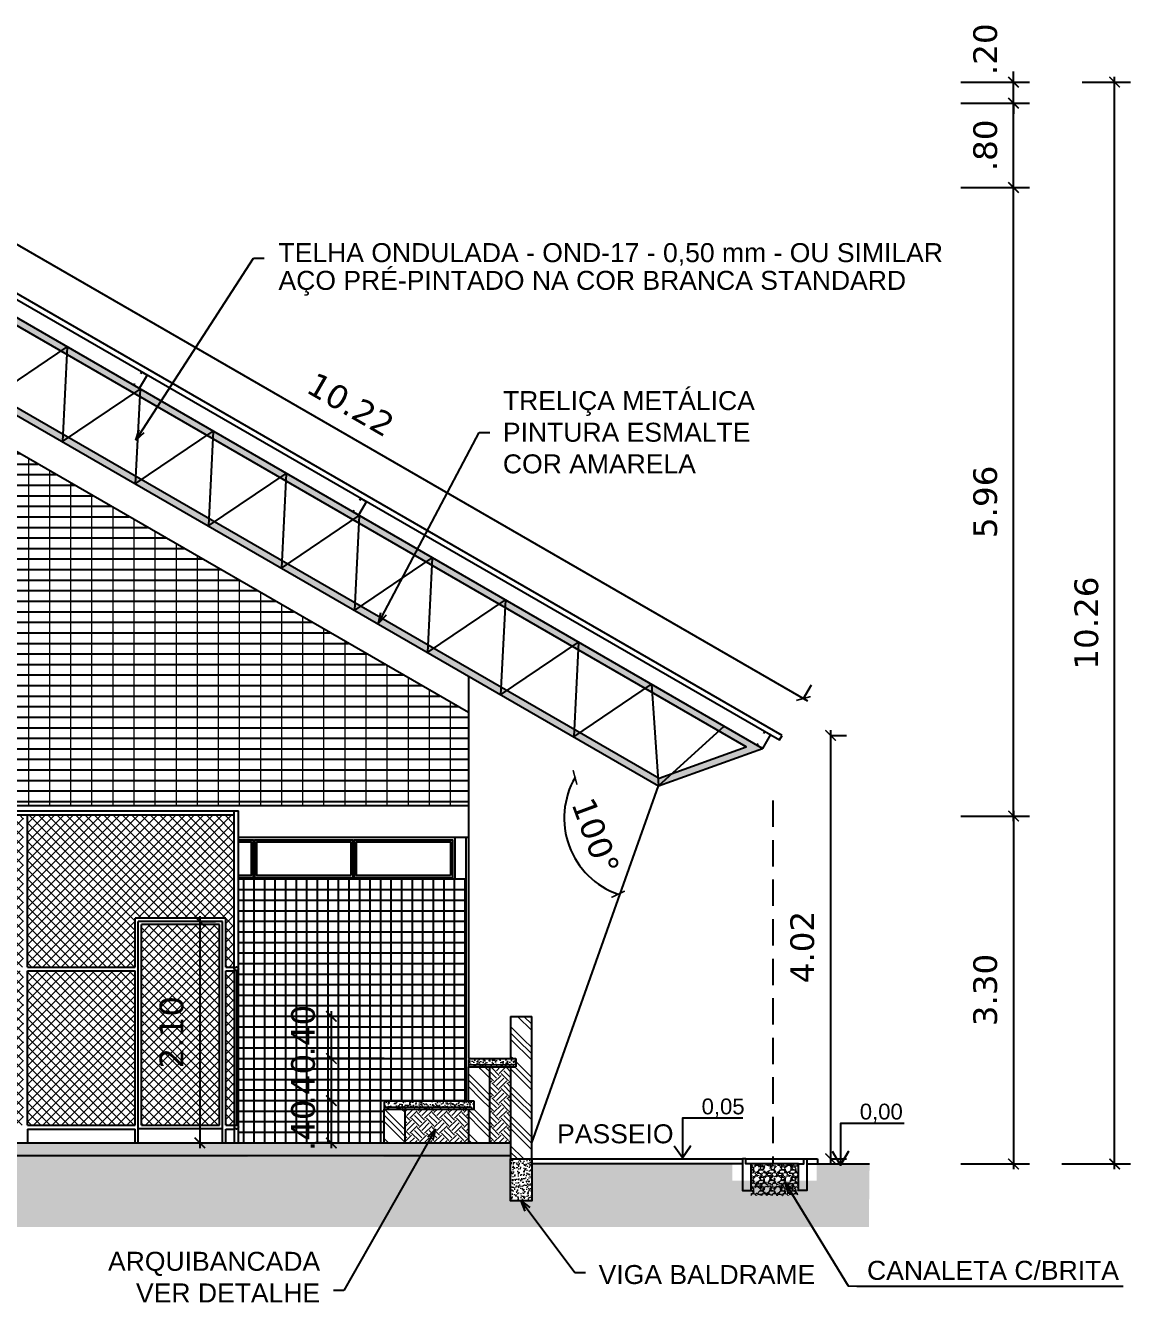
# Model space of a CAD drawing. Header units: inches. Extents: x -64 to 509, y -100 to 268.
# Drawn here: x 3.29 to 13.77, y -40.65 to -28.54 of the extents above; entities that cross this region are included whole.
import ezdxf
from ezdxf.enums import TextEntityAlignment as Align

# ---------------------------------------------------------------- set-up
doc = ezdxf.new("R2010")
doc.units = ezdxf.units.IN
doc.header["$MEASUREMENT"] = 0
doc.header["$PDMODE"] = 35
doc.linetypes.add('HIDDEN', pattern=[0.375, 0.25, -0.125])
for name, color, linetype in [('ALAMBRADO', 2, 'Continuous'), ('ALVENARIA', 4, 'Continuous'), ('ARQ_REBOCO', 4, 'Continuous'), ('ARQ_VISTA1', 1, 'Continuous'), ('ARQ_VISTA2', 2, 'Continuous'), ('COTA', 1, 'Continuous'), ('COTAS', 1, 'Continuous'), ('HACHURA', 1, 'Continuous'), ('Nivel', 2, 'Continuous'), ('PROJEÇÃO', 8, 'HIDDEN'), ('Trelica', 2, 'Continuous'), ('TXAMB', 2, 'Continuous'), ('VISTA', 1, 'Continuous'), ('VISTA1', 1, 'Continuous'), ('VISTA2', 3, 'Continuous')]:
    doc.layers.add(name, color=color, linetype=linetype)
doc.layers.add('futsal', color=8, linetype='Continuous', lineweight=5)
doc.layers.add('HAT', color=8, linetype='Continuous', lineweight=15)
doc.styles.add('AMB125', font='verdana.ttf')
doc.styles.add('ARIAL', font='arial.ttf')
doc.styles.add('COTA125', font='arial.ttf')
doc.styles.add('ROMANS', font='arial.ttf')
doc.dimstyles.new('COTA125', dxfattribs={"dimtxt": 0.225, "dimasz": 0.1, "dimexe": 0.15, "dimexo": 0.5, "dimgap": 0.15, "dimtad": 1, "dimzin": 4, "dimdsep": 46, "dimtxsty": 'COTA125', "dimblk": 'ARCHTICK', "dimcen": -0.1, "dimdle": 0.05, "dimclrd": 256, "dimclre": 256, "dimclrt": 2, "dimadec": 0, "dimazin": 0, "dimtfac": 1, "dimtix": 1, "dimtmove": 2, "dimatfit": 3, "dimldrblk": 'OPEN30', "dimfxl": 0.5, "dimfxlon": 1, "dimtvp": 0.5, "dimtfillclr": 2, "dimtolj": 1, "dimtzin": 4, "dimarcsym": 0})
doc.dimstyles.new('COTA125$0', dxfattribs={"dimtxt": 0.225, "dimasz": 0.1, "dimexe": 0.15, "dimexo": 0.5, "dimgap": 0.15, "dimtad": 1, "dimzin": 4, "dimdsep": 46, "dimtxsty": 'AMB125', "dimblk": 'ARCHTICK', "dimcen": -0.1, "dimdle": 0.05, "dimclrd": 256, "dimclre": 256, "dimclrt": 3, "dimadec": 0, "dimazin": 0, "dimtfac": 1, "dimtix": 1, "dimtmove": 2, "dimatfit": 3, "dimldrblk": 'OPEN30', "dimfxl": 0.5, "dimfxlon": 1, "dimtvp": 0.5, "dimtfillclr": 2, "dimtolj": 1, "dimtzin": 4, "dimarcsym": 0})
doc.dimstyles.new('COTA125$7', dxfattribs={"dimtxt": 0.225, "dimasz": 0.1, "dimexe": 0.15, "dimexo": 0.5, "dimgap": 0.15, "dimtad": 1, "dimzin": 4, "dimdsep": 46, "dimtxsty": 'AMB125', "dimblk": 'ARCHTICK', "dimcen": -0.1, "dimdle": 0.05, "dimclrd": 256, "dimclre": 256, "dimclrt": 3, "dimadec": 0, "dimazin": 0, "dimtfac": 1, "dimtix": 1, "dimtmove": 2, "dimatfit": 3, "dimldrblk": 'OPEN30', "dimfxl": 0.5, "dimfxlon": 1, "dimtvp": 0.5, "dimtfillclr": 2, "dimtolj": 1, "dimtzin": 4, "dimarcsym": 0})

# ---------------------------------------------------------------- blocks, each defined once
blk = doc.blocks.new('_ArchTick')
at = {"color": 0, "linetype": 'ByBlock', "const_width": 0.15}
blk.add_lwpolyline([(-0.5, -0.5), (0.5, 0.5)], dxfattribs=at)
blk = doc.blocks.new('*D317')
at = {"layer": 'COTA', "lineweight": -2, "transparency": 16777216}
for p, q in [((12.661, -36.088), (12.661, -30.027)), ((12.161, -30.077), (12.811, -30.077)), ((12.161, -36.038), (12.811, -36.038))]:
    blk.add_line(p, q, dxfattribs=at)
at = {"layer": 'DEFPOINTS', "color": 0, "transparency": 16777216}
for p in [(-2.708, -30.077), (12.661, -30.077), (10.292, -36.038)]:
    blk.add_point(p, dxfattribs=at)
at = {"layer": 'COTA', "lineweight": -2, "transparency": 16777216, "xscale": 0.1, "yscale": 0.1, "zscale": 0.1}
for p, rotation in [((12.661, -30.077), 90), ((12.661, -36.038), 270)]:
    blk.add_blockref('_ArchTick', p, dxfattribs=dict(at, rotation=rotation))
at = {"layer": 'COTA', "color": 2, "transparency": 16777216, "insert": (12.394, -33.058), "char_height": 0.225, "attachment_point": 5, "rotation": 90, "style": 'AMB125'}
blk.add_mtext('\\A1;5.96', dxfattribs=at)
blk = doc.blocks.new('_Open30')
at = {"color": 0, "linetype": 'ByBlock', "lineweight": -2}
for p, q in [((-1, 0.27), (0, 0)), ((0, 0), (-1, -0.27)), ((0, 0), (-1, 0))]:
    blk.add_line(p, q, dxfattribs=at)
blk = doc.blocks.new('*D318')
at = {"layer": 'COTA', "lineweight": -2, "transparency": 16777216}
for p, q in [((12.161, -29.277), (12.811, -29.277)), ((12.661, -30.127), (12.661, -29.227)), ((12.161, -30.077), (12.811, -30.077))]:
    blk.add_line(p, q, dxfattribs=at)
at = {"layer": 'DEFPOINTS', "color": 0, "transparency": 16777216}
for p in [(-2.708, -29.277), (12.661, -29.277), (-2.708, -30.077)]:
    blk.add_point(p, dxfattribs=at)
at = {"layer": 'COTA', "lineweight": -2, "transparency": 16777216, "xscale": 0.1, "yscale": 0.1, "zscale": 0.1}
for p, rotation in [((12.661, -29.277), 90), ((12.661, -30.077), 270)]:
    blk.add_blockref('_ArchTick', p, dxfattribs=dict(at, rotation=rotation))
at = {"layer": 'COTA', "color": 2, "transparency": 16777216, "insert": (12.394, -29.677), "char_height": 0.225, "attachment_point": 5, "rotation": 90, "style": 'AMB125'}
blk.add_mtext('\\A1;.80', dxfattribs=at)
blk = doc.blocks.new('*D334')
at = {"layer": 'COTA', "lineweight": -2, "transparency": 16777216}
for p, q in [((6.335, -38.738), (6.042, -38.738)), ((6.192, -39.188), (6.192, -38.688)), ((6.192, -39.138), (6.042, -39.138))]:
    blk.add_line(p, q, dxfattribs=at)
at = {"layer": 'DEFPOINTS', "color": 0, "transparency": 16777216}
for p in [(6.192, -38.738), (6.835, -38.738), (6.692, -39.138)]:
    blk.add_point(p, dxfattribs=at)
at = {"layer": 'COTA', "lineweight": -2, "transparency": 16777216, "xscale": 0.1, "yscale": 0.1, "zscale": 0.1}
for p, rotation in [((6.192, -38.738), 90), ((6.192, -39.138), 270)]:
    blk.add_blockref('_ArchTick', p, dxfattribs=dict(at, rotation=rotation))
at = {"layer": 'COTA', "color": 2, "transparency": 16777216, "insert": (5.925, -38.971), "char_height": 0.225, "attachment_point": 5, "rotation": 90, "style": 'AMB125'}
blk.add_mtext('\\A1;.40', dxfattribs=at)
blk = doc.blocks.new('*D335')
at = {"layer": 'COTA', "lineweight": -2, "transparency": 16777216}
for p, q in [((6.192, -38.338), (6.192, -38.238)), ((6.692, -38.338), (6.042, -38.338)), ((6.192, -38.738), (6.192, -38.338)), ((6.335, -38.738), (6.042, -38.738)), ((6.192, -38.738), (6.192, -38.838))]:
    blk.add_line(p, q, dxfattribs=at)
at = {"layer": 'DEFPOINTS', "color": 0, "transparency": 16777216}
for p in [(6.192, -38.338), (7.492, -38.338), (6.835, -38.738)]:
    blk.add_point(p, dxfattribs=at)
at = {"layer": 'COTA', "lineweight": -2, "transparency": 16777216, "xscale": 0.1, "yscale": 0.1, "zscale": 0.1}
for p, rotation in [((6.192, -38.338), 270), ((6.192, -38.738), 90)]:
    blk.add_blockref('_ArchTick', p, dxfattribs=dict(at, rotation=rotation))
at = {"layer": 'COTA', "color": 2, "transparency": 16777216, "insert": (5.925, -38.538), "char_height": 0.225, "attachment_point": 5, "rotation": 90, "style": 'AMB125'}
blk.add_mtext('\\A1;.40', dxfattribs=at)
blk = doc.blocks.new('*D333')
at = {"layer": 'COTA', "lineweight": -2, "transparency": 16777216}
for p, q in [((6.192, -38.388), (6.192, -37.888)), ((6.692, -37.938), (6.042, -37.938)), ((6.692, -38.338), (6.042, -38.338))]:
    blk.add_line(p, q, dxfattribs=at)
at = {"layer": 'DEFPOINTS', "color": 0, "transparency": 16777216}
for p in [(6.192, -37.938), (7.892, -37.938), (7.492, -38.338)]:
    blk.add_point(p, dxfattribs=at)
at = {"layer": 'COTA', "lineweight": -2, "transparency": 16777216, "xscale": 0.1, "yscale": 0.1, "zscale": 0.1}
for p, rotation in [((6.192, -37.938), 90), ((6.192, -38.338), 270)]:
    blk.add_blockref('_ArchTick', p, dxfattribs=dict(at, rotation=rotation))
at = {"layer": 'COTA', "color": 2, "transparency": 16777216, "insert": (5.925, -38.073), "char_height": 0.225, "attachment_point": 5, "rotation": 90, "style": 'AMB125'}
blk.add_mtext('\\A1;.40', dxfattribs=at)
blk = doc.blocks.new('*D473')
at = {"layer": 'COTA', "lineweight": -2, "transparency": 16777216}
for p, q in [((4.945, -36.988), (4.945, -39.188)), ((4.945, -37.038), (5.095, -37.038)), ((4.945, -39.138), (5.095, -39.138))]:
    blk.add_line(p, q, dxfattribs=at)
at = {"layer": 'DEFPOINTS', "color": 0, "transparency": 16777216}
for p in [(4.761, -37.038), (4.761, -39.138), (4.945, -39.138)]:
    blk.add_point(p, dxfattribs=at)
at = {"layer": 'COTA', "lineweight": -2, "transparency": 16777216, "xscale": 0.1, "yscale": 0.1, "zscale": 0.1}
for p, rotation in [((4.945, -37.038), 90), ((4.945, -39.138), 270)]:
    blk.add_blockref('_ArchTick', p, dxfattribs=dict(at, rotation=rotation))
at = {"layer": 'COTA', "color": 2, "transparency": 16777216, "insert": (4.678, -38.088), "char_height": 0.225, "attachment_point": 5, "rotation": 90, "style": 'AMB125'}
blk.add_mtext('\\A1;2.10', dxfattribs=at)
blk = doc.blocks.new('*D481')
at = {"layer": 'COTA', "lineweight": -2, "transparency": 16777216}
for p, q in [((12.161, -36.038), (12.811, -36.038)), ((12.661, -35.988), (12.661, -39.388)), ((12.161, -39.338), (12.811, -39.338))]:
    blk.add_line(p, q, dxfattribs=at)
at = {"layer": 'DEFPOINTS', "color": 0, "transparency": 16777216}
for p in [(9.492, -36.038), (10.002, -39.338), (12.661, -39.338)]:
    blk.add_point(p, dxfattribs=at)
at = {"layer": 'COTA', "lineweight": -2, "transparency": 16777216, "xscale": 0.1, "yscale": 0.1, "zscale": 0.1}
for p, rotation in [((12.661, -36.038), 90), ((12.661, -39.338), 270)]:
    blk.add_blockref('_ArchTick', p, dxfattribs=dict(at, rotation=rotation))
at = {"layer": 'COTA', "color": 2, "transparency": 16777216, "insert": (12.394, -37.688), "char_height": 0.225, "attachment_point": 5, "rotation": 90, "style": 'AMB125'}
blk.add_mtext('\\A1;3.30', dxfattribs=at)
blk = doc.blocks.new('*D606')
at = {"layer": 'COTA', "lineweight": -2, "transparency": 16777216}
blk.add_arc((9.168, -36.056), 0.768, 150, 250.4633, dxfattribs=at)
at = {"layer": 'DEFPOINTS', "color": 0, "transparency": 16777216}
for p in [(7.492, -35.088), (9.168, -36.056), (9.168, -36.056), (8.402, -36.103), (8.092, -39.088)]:
    blk.add_point(p, dxfattribs=at)
at = {"layer": 'COTA', "lineweight": -2, "transparency": 16777216, "xscale": 0.1, "yscale": 0.1, "zscale": 0.1}
for p, rotation in [((8.503, -35.672), 60.00000000000138), ((8.911, -36.78), 340.4633450618728)]:
    blk.add_blockref('_ArchTick', p, dxfattribs=dict(at, rotation=rotation))
at = {"layer": 'COTA', "color": 2, "transparency": 16777216, "insert": (8.698, -36.229), "char_height": 0.225, "attachment_point": 5, "rotation": 290.2317, "style": 'AMB125'}
blk.add_mtext('\\A1;100°', dxfattribs=at)
blk = doc.blocks.new('*D663')
at = {"layer": 'COTA', "lineweight": -2, "transparency": 16777216}
for p, q in [((12.661, -29.077), (12.661, -28.977)), ((12.161, -29.077), (12.811, -29.077)), ((12.661, -29.277), (12.661, -29.077)), ((12.161, -29.277), (12.811, -29.277)), ((12.661, -29.277), (12.661, -29.377))]:
    blk.add_line(p, q, dxfattribs=at)
at = {"layer": 'DEFPOINTS', "color": 0, "transparency": 16777216}
for p in [(-2.708, -29.077), (12.661, -29.077), (-2.708, -29.277)]:
    blk.add_point(p, dxfattribs=at)
at = {"layer": 'COTA', "lineweight": -2, "transparency": 16777216, "xscale": 0.1, "yscale": 0.1, "zscale": 0.1}
for p, rotation in [((12.661, -29.077), 270), ((12.661, -29.277), 90)]:
    blk.add_blockref('_ArchTick', p, dxfattribs=dict(at, rotation=rotation))
at = {"layer": 'COTA', "color": 2, "transparency": 16777216, "insert": (12.394, -28.765), "char_height": 0.225, "attachment_point": 5, "rotation": 90, "style": 'AMB125'}
blk.add_mtext('\\A1;.20', dxfattribs=at)
blk = doc.blocks.new('*D668')
at = {"layer": 'COTA', "lineweight": -2, "transparency": 16777216}
for p, q in [((10.712, -34.948), (1.773, -29.787)), ((1.816, -29.812), (1.891, -29.682)), ((10.669, -34.923), (10.744, -34.793))]:
    blk.add_line(p, q, dxfattribs=at)
at = {"layer": 'DEFPOINTS', "color": 0, "transparency": 16777216}
for p in [(1.816, -29.812), (1.614, -30.162), (10.467, -35.273)]:
    blk.add_point(p, dxfattribs=at)
at = {"layer": 'COTA', "lineweight": -2, "transparency": 16777216, "xscale": 0.1, "yscale": 0.1, "zscale": 0.1}
for p, rotation in [((1.816, -29.812), 150.0000000000002), ((10.669, -34.923), 330.0000000000002)]:
    blk.add_blockref('_ArchTick', p, dxfattribs=dict(at, rotation=rotation))
at = {"layer": 'COTA', "color": 2, "transparency": 16777216, "insert": (6.376, -32.136), "char_height": 0.225, "attachment_point": 5, "rotation": 330, "style": 'AMB125'}
blk.add_mtext('\\A1;10.22', dxfattribs=at)
blk = doc.blocks.new('*D675')
at = {"layer": 'COTA', "lineweight": -2, "transparency": 16777216}
for p, q in [((13.62, -39.388), (13.62, -29.027)), ((13.311, -29.077), (13.77, -29.077)), ((13.12, -39.338), (13.77, -39.338))]:
    blk.add_line(p, q, dxfattribs=at)
at = {"layer": 'DEFPOINTS', "color": 0, "transparency": 16777216}
for p in [(12.811, -29.077), (13.62, -29.077), (11.459, -39.338)]:
    blk.add_point(p, dxfattribs=at)
at = {"layer": 'COTA', "lineweight": -2, "transparency": 16777216, "xscale": 0.1, "yscale": 0.1, "zscale": 0.1}
for p, rotation in [((13.62, -29.077), 90), ((13.62, -39.338), 270)]:
    blk.add_blockref('_ArchTick', p, dxfattribs=dict(at, rotation=rotation))
at = {"layer": 'COTA', "color": 2, "transparency": 16777216, "insert": (13.353, -34.208), "char_height": 0.225, "attachment_point": 5, "rotation": 90, "style": 'AMB125'}
blk.add_mtext('\\A1;10.26', dxfattribs=at)
blk = doc.blocks.new('*D677')
at = {"layer": 'COTA', "lineweight": -2, "transparency": 16777216}
for p, q in [((10.926, -35.223), (10.926, -39.338)), ((10.926, -35.273), (11.076, -35.273)), ((10.926, -39.288), (11.076, -39.288))]:
    blk.add_line(p, q, dxfattribs=at)
at = {"layer": 'DEFPOINTS', "color": 0, "transparency": 16777216}
for p in [(10.481, -35.273), (10.588, -39.288), (10.926, -39.288)]:
    blk.add_point(p, dxfattribs=at)
at = {"layer": 'COTA', "lineweight": -2, "transparency": 16777216, "xscale": 0.1, "yscale": 0.1, "zscale": 0.1}
for p, rotation in [((10.926, -35.273), 90), ((10.926, -39.288), 270)]:
    blk.add_blockref('_ArchTick', p, dxfattribs=dict(at, rotation=rotation))
at = {"layer": 'COTA', "color": 2, "transparency": 16777216, "insert": (10.659, -37.281), "char_height": 0.225, "attachment_point": 5, "rotation": 90, "style": 'AMB125'}
blk.add_mtext('\\A1;4.02', dxfattribs=at)

msp = doc.modelspace()

# ---------------------------------------------------------------- hatches: boundary and pattern name
at = {"layer": 'futsal'}
h = msp.add_hatch(dxfattribs=at)
h.set_pattern_fill('AR-CONC', color=256, scale=0.0009, style=0)
h.set_pattern_definition([(130, (1230.39414, -1374.93656), (-0.163966202, -0.014345177), [0.017145, -0.188595]), (185, (1230.39414, -1374.93656), (0.031718543, 0.171950979), [0.013716, -0.150876]), (79.549, (1230.38047, -1374.93776), (-0.132248251, 0.157605019), [0.014571, -0.160281]), (133.8158, (1230.39414, -1374.89084), (-0.243971137, -0.037838095), [0.0257175, -0.2828925]), (83.3644, (1230.3738, -1374.894), (-0.21366381, 0.222683), [0.0218565, -0.2404215]), (188.816, (1230.39414, -1374.89084), (-0.213664145, 0.222682606), [0.020574, -0.226314]), (159, (1230.37128, -1374.90227), (-0.136453392, -0.092038967), [0.017145, -0.188595]), (214, (1230.37128, -1374.90227), (-0.055621826, 0.16576917), [0.013716, -0.150876]), (108.5486, (1230.3599, -1374.90994), (-0.192074842, 0.073730572), [0.014571, -0.160281]), (142.5, (1230.394135, -1374.936564), (-0.002779743, 0.076099535), [0, -0.1490472, 0, -0.153162, 0, -0.1514475]), (172.5, (1230.394135, -1374.93656), (-0.0601376963, 0.0901625173), [0, -0.0873252, 0, -0.1456182, 0, -0.0577215]), (212.5, (1230.445113, -1374.936564), (-0.1220315357, -0.0051558696), [0, -0.05715, 0, -0.178308, 0, -0.236601]), (222.5, (1230.46797, -1374.93656), (-0.133316263, 0.022883842), [0, -0.074295, 0, -0.1184148, 0, -0.168021])])
h.paths.add_polyline_path([(7.897, -38.338), (7.962, -38.338), (7.962, -38.418), (7.897, -38.418), (7.897, -38.402), (7.949, -38.402), (7.949, -38.398), (7.905, -38.398, 0.372944), (7.908, -38.394, 1), (7.9, -38.394, 0.372944), (7.903, -38.398), (7.897, -38.398)])
at = {"layer": 'HACHURA'}
h = msp.add_hatch(color=40, dxfattribs=at)
h.dxf.hatch_style = 1
h.paths.add_polyline_path([(-6.933, -30.337), (-15.697, -35.397), (-14.71, -35.751), (-6.533, -31.03, -0.248944), (1.117, -31.03), (9.294, -35.751), (10.281, -35.397), (1.517, -30.337, 0.250743)])
h.paths.add_polyline_path([(1.486, -30.394), (10.127, -35.383), (9.301, -35.679), (1.149, -30.973, 0.249019), (-6.564, -30.973), (-14.716, -35.679), (-15.543, -35.383), (-6.901, -30.394, -0.250681)], flags=16)
h = msp.add_hatch(dxfattribs=at)
h.set_pattern_fill('_USER', color=251, scale=0.1, style=0, double=1, pattern_type=0)
h.set_pattern_definition([(0, (-12.33931, 4.66377), (0, 0.1), []), (90, (-12.33931, 4.66377), (-0.1, 6e-18), [])])
h.paths.add_polyline_path([(5.311, -36.638), (5.311, -39.138), (6.692, -39.138), (6.692, -38.738), (7.467, -38.738), (7.467, -36.638)])
h = msp.add_hatch(dxfattribs=at)
h.set_pattern_fill('AR-CONC', color=1, scale=0.01, style=0)
h.set_pattern_definition([(50, (7.98562, -39.23278), (0.07172602, -0.00627521), [0.0075, -0.0825]), (355, (7.98562, -39.23278), (-0.01387513, 0.07521921), [0.006, -0.066]), (100.4514, (7.991596, -39.2333), (0.05785094, 0.06894395), [0.00637402, -0.0701142]), (46.1842, (7.98562, -39.21278), (0.1067241, -0.0165519), [0.01125, -0.12375]), (96.6356, (7.99451, -39.21416), (0.09346627, 0.0974118), [0.00956103, -0.1051713]), (351.1842, (7.98562, -39.21278), (0.0934662, 0.09741186), [0.009, -0.099]), (21, (7.99562, -39.21778), (0.0596907, -0.04026189), [0.0075, -0.0825]), (326, (7.99562, -39.21778), (0.02433153, 0.072515), [0.006, -0.066]), (71.4514, (8.00059, -39.221134), (0.08402226, 0.03225305), [0.00637402, -0.0701142]), (37.5, (7.985619, -39.23278), (0.001215986, 0.033289385), [0, -0.0652, 0, -0.067, 0, -0.06625]), (7.5, (7.98562, -39.23278), (0.026306954, 0.03944117), [0, -0.0382, 0, -0.0637, 0, -0.02525]), (327.5, (7.96332, -39.23278), (0.053382244, -0.002255487), [0, -0.025, 0, -0.078, 0, -0.1035]), (317.5, (7.95332, -39.23278), (0.05831862, 0.0100105), [0, -0.0325, 0, -0.0518, 0, -0.0735])])
h.paths.add_polyline_path([(-13.308, -39.138), (-13.308, -39.258), (7.892, -39.258), (7.892, -39.138)])
h = msp.add_hatch(dxfattribs=at)
h.set_pattern_fill('EARTH', color=252, angle=45, style=0)
h.set_pattern_definition([(45, (-16.30786, -39.937), (3e-17, 0.3535534), [0.25, -0.25]), (45, (-16.37415, -39.87072), (3e-17, 0.3535534), [0.25, -0.25]), (45, (-16.44044, -39.80443), (3e-17, 0.3535534), [0.25, -0.25]), (135, (-16.44044, -39.76023), (-0.3535534, 6e-17), [0.25, -0.25]), (135, (-16.37415, -39.69394), (-0.3535534, 6e-17), [0.25, -0.25]), (135, (-16.30786, -39.62765), (-0.3535534, 6e-17), [0.25, -0.25])])
h.paths.add_polyline_path([(-16.712, -39.338), (-16.21, -39.338), (-16.21, -39.495), (-15.41, -39.495), (-15.41, -39.338), (-13.508, -39.338), (-13.508, -39.738), (-13.308, -39.738), (-13.308, -39.258), (-13.158, -39.258), (-13.129, -39.258), (-12.858, -39.258), (-12.849, -39.265), (-12.35, -39.252), (-12.358, -39.258), (-12.058, -39.258), (-12.104, -39.338), (-12.108, -39.258), (6.692, -39.271), (6.642, -39.258), (6.942, -39.258), (7.442, -39.258), (7.742, -39.258), (7.805, -39.258), (7.892, -39.258), (7.892, -39.688), (8.092, -39.688), (8.092, -39.338), (9.995, -39.338), (9.995, -39.495), (10.795, -39.495), (10.795, -39.338), (11.296, -39.338), (11.289, -39.937), (-16.704, -39.937)])
at = {"layer": 'HAT'}
h = msp.add_hatch(dxfattribs=at)
h.set_pattern_fill('_USER', color=253, scale=0.2, angle=90, style=0, pattern_type=0)
h.set_pattern_definition([(90, (-37.278, 2e-14), (-0.2, 1e-17), [])])
h.paths.add_polyline_path([(-6.683, -31.463), (-7.819, -32.119), (-7.772, -32.153), (-7.745, -32.22), (-7.719, -32.282), (-7.719, -32.34), (-7.708, -32.34), (-7.708, -32.35), (-8.22, -32.35), (-12.908, -35.057), (-12.908, -35.938), (-6.683, -35.938)])
h.paths.add_polyline_path([(1.117, -31.371, 0.064123), (-0.747, -30.626), (-0.736, -30.655), (-0.718, -30.697), (-0.718, -30.754), (-0.708, -30.754), (-0.708, -30.765), (-1.208, -30.765), (-1.208, -30.754), (-1.197, -30.697), (-1.198, -30.697), (-1.189, -30.676), (-1.144, -30.568), (-1.109, -30.542, 0.102818), (-4.307, -30.542), (-4.272, -30.568), (-4.245, -30.635), (-4.219, -30.697), (-4.219, -30.755), (-4.208, -30.755), (-4.208, -30.765), (-4.709, -30.765), (-4.709, -30.755), (-4.698, -30.697), (-4.698, -30.755), (-4.219, -30.755), (-4.219, -30.697), (-4.245, -30.635), (-4.673, -30.635), (-4.669, -30.626, 0.058826), (-6.388, -31.292), (-6.533, -31.376), (-6.533, -31.99), (1.117, -31.99)])
h.paths.add_polyline_path([(2.804, -32.35), (2.292, -32.35), (2.292, -32.339), (2.303, -32.282), (2.302, -32.282), (2.311, -32.261), (2.356, -32.153), (2.402, -32.118), (1.267, -31.463), (1.267, -35.938), (7.492, -35.938), (7.492, -35.057)])
h.paths.add_polyline_path([(-1.208, -34.438), (-1.208, -35.938), (1.117, -35.938), (1.117, -32.29), (-6.533, -32.29), (-6.533, -35.938), (-4.208, -35.938), (-4.208, -34.438)])
h = msp.add_hatch(dxfattribs=at)
h.set_pattern_fill('ANSI37', color=162, scale=0.5, style=0)
h.paths.add_polyline_path([(-10.546, -38.97), (-9.806, -38.97), (-9.806, -37.068), (-10.546, -37.068)])
h.paths.add_polyline_path([(4.391, -38.97), (5.131, -38.97), (5.131, -37.068), (4.391, -37.068)])
h.paths.add_polyline_path([(-10.686, -36.028), (-10.686, -37.47), (-10.606, -37.47), (-10.606, -37.008), (-9.746, -37.008), (-9.746, -37.47), (-8.726, -37.47), (-8.726, -36.028)])
h.paths.add_polyline_path([(-8.726, -37.507), (-9.746, -37.507), (-9.746, -38.97), (-8.726, -38.97)])
h.paths.add_polyline_path([(-8.689, -37.507), (-8.689, -38.97), (-6.726, -38.97), (-6.726, -37.507)])
h.paths.add_polyline_path([(-6.726, -37.47), (-6.726, -36.028), (-8.689, -36.028), (-8.689, -37.47)])
h.paths.add_polyline_path([(-4.726, -37.47), (-4.726, -36.028), (-6.689, -36.028), (-6.689, -37.47)])
h.paths.add_polyline_path([(-6.689, -37.507), (-6.689, -38.97), (-4.726, -38.97), (-4.726, -37.507)])
h.paths.add_polyline_path([(-4.689, -38.97), (-2.726, -38.97), (-2.726, -37.507), (-4.689, -37.507)])
h.paths.add_polyline_path([(-2.726, -37.47), (-2.726, -36.028), (-4.689, -36.028), (-4.689, -37.47)])
h.paths.add_polyline_path([(-0.726, -37.47), (-0.726, -36.028), (-2.689, -36.028), (-2.689, -37.47)])
h.paths.add_polyline_path([(-2.689, -37.507), (-2.689, -38.97), (-0.726, -38.97), (-0.726, -37.507)])
h.paths.add_polyline_path([(-0.689, -38.97), (1.274, -38.97), (1.274, -37.507), (-0.689, -37.507)])
h.paths.add_polyline_path([(1.274, -37.47), (1.274, -36.028), (-0.689, -36.028), (-0.689, -37.47)])
h.paths.add_polyline_path([(3.274, -37.47), (3.274, -36.028), (1.311, -36.028), (1.311, -37.47)])
h.paths.add_polyline_path([(1.311, -37.507), (1.311, -38.97), (3.274, -38.97), (3.274, -37.507)])
h.paths.add_polyline_path([(3.311, -38.97), (4.331, -38.97), (4.331, -37.507), (3.311, -37.507)])
h.paths.add_polyline_path([(4.331, -37.008), (5.191, -37.008), (5.191, -37.47), (5.271, -37.47), (5.271, -36.028), (3.311, -36.028), (3.311, -37.47), (4.331, -37.47)])
h.paths.add_polyline_path([(5.191, -38.97), (5.274, -38.97), (5.274, -37.507), (5.191, -37.507)])
h.paths.add_polyline_path([(-10.606, -37.507), (-10.689, -37.507), (-10.689, -38.97), (-10.606, -38.97)])
h.paths.add_polyline_path([(-2.082, -39.176), (-0.769, -39.176), (-0.769, -38.744), (-2.082, -38.744)], flags=9)
h.paths.add_polyline_path([(-0.294, -38.831), (0.689, -38.831), (0.689, -38.536), (-0.294, -38.536)], flags=24)
h.paths.add_polyline_path([(4.91, -38.498), (4.91, -37.683), (4.421, -37.683), (4.421, -38.498)], flags=24)
h = msp.add_hatch(dxfattribs=at)
h.set_pattern_fill('GOST_GROUND', color=256, scale=0.02, style=0)
h.set_pattern_definition([(135, (185.07311, -72.3802), (-0.28284271, 3e-17), [0.4]), (135, (185.01311, -72.3802), (-0.28284271, 3e-17), [0.4]), (135, (184.95311, -72.3802), (-0.28284271, 3e-17), [0.4])])
h.paths.add_polyline_path([(8.092, -39.288), (7.892, -39.288), (7.892, -38.418), (7.942, -38.418), (7.942, -38.338), (8.092, -38.361)])
h.paths.add_polyline_path([(8.092, -38.355), (7.942, -38.338), (7.892, -38.338), (7.892, -37.938), (8.092, -37.938)])
h.paths.add_polyline_path([(7.692, -38.816), (7.542, -38.818), (7.542, -38.738), (7.492, -38.738), (7.492, -38.418), (7.692, -38.418)])
h.paths.add_polyline_path([(6.692, -39.138), (6.886, -39.138), (6.892, -38.818), (6.692, -38.818)])
h.paths.add_polyline_path([(7.492, -39.138), (7.692, -39.138), (7.692, -38.818), (7.492, -38.818)])
h = msp.add_hatch(dxfattribs=at)
h.set_pattern_fill('AR-CONC', color=1, scale=0.01, style=0)
h.set_pattern_definition([(130, (185.073113, -72.35021), (-0.071726018, -0.006275213), [0.0075, -0.0825]), (185, (185.07311, -72.35021), (0.013875133, 0.075219213), [0.006, -0.066]), (79.5486, (185.067136, -72.35073), (-0.057850938, 0.068943954), [0.00637402, -0.07011421]), (133.8158, (185.07311, -72.33021), (-0.106724105, -0.0165519), [0.01125, -0.12375]), (83.3644, (185.06422, -72.33159), (-0.09346627, 0.09741179), [0.00956103, -0.1051713]), (188.8158, (185.07311, -72.33021), (-0.093466195, 0.09741186), [0.009, -0.099]), (159, (185.063113, -72.33521), (-0.059690705, -0.04026189), [0.0075, -0.0825]), (214, (185.06311, -72.33521), (-0.024331533, 0.072515005), [0.006, -0.066]), (108.5486, (185.05814, -72.338565), (-0.084022263, 0.03225305), [0.00637402, -0.07011421]), (142.5, (185.073113, -72.35021), (-0.0012159855, 0.0332893854), [0, -0.0652, 0, -0.067, 0, -0.06625]), (172.5, (185.073113, -72.35021), (-0.026306954, 0.039441171), [0, -0.0382, 0, -0.0637, 0, -0.02525]), (212.5, (185.095413, -72.35021), (-0.0533822436, -0.002255487), [0, -0.025, 0, -0.078, 0, -0.1035]), (222.5, (185.105413, -72.35021), (-0.058318617, 0.010010498), [0, -0.0325, 0, -0.0518, 0, -0.0735])])
h.paths.add_polyline_path([(7.492, -38.358, -0.414214), (7.512, -38.338), (7.942, -38.338), (7.942, -38.418), (7.492, -38.418), (7.492, -38.402), (7.922, -38.402), (7.922, -38.398), (7.903, -38.398, 0.456723), (7.908, -38.394, 1), (7.9, -38.394, 0.372944), (7.903, -38.398), (7.753, -38.398, 0.456723), (7.758, -38.394, 1), (7.75, -38.394, 0.372944), (7.753, -38.398), (7.603, -38.398, 0.456723), (7.608, -38.394, 1), (7.6, -38.394, 0.372944), (7.603, -38.398), (7.492, -38.398)])
h = msp.add_hatch(dxfattribs=at)
h.set_pattern_fill('EARTH', color=256, scale=0.4, angle=45, style=0)
h.set_pattern_definition([(135, (185.07311, -72.35021), (1e-17, 0.141421356), [0.1, -0.1]), (135, (185.09963, -72.32369), (1e-17, 0.141421356), [0.1, -0.1]), (135, (185.12615, -72.29718), (1e-17, 0.141421356), [0.1, -0.1]), (45, (185.12615, -72.2795), (0.141421356, 3e-18), [0.1, -0.1]), (45, (185.09963, -72.25298), (0.141421356, 3e-18), [0.1, -0.1]), (45, (185.07311, -72.22647), (0.141421356, 3e-18), [0.1, -0.1])])
h.paths.add_polyline_path([(6.892, -39.138), (7.492, -39.138), (7.492, -38.818), (6.892, -38.818)])
h.paths.add_polyline_path([(7.692, -39.138), (7.892, -39.138), (7.892, -38.418), (7.692, -38.418)])
h = msp.add_hatch(dxfattribs=at)
h.set_pattern_fill('AR-CONC', color=1, scale=0.01, style=0)
h.set_pattern_definition([(130, (185.073113, -72.38021), (-0.071726018, -0.006275213), [0.0075, -0.0825]), (185, (185.07311, -72.38021), (0.013875133, 0.075219213), [0.006, -0.066]), (79.5486, (185.067136, -72.38073), (-0.057850938, 0.068943954), [0.00637402, -0.07011421]), (133.8158, (185.07311, -72.36021), (-0.106724105, -0.0165519), [0.01125, -0.12375]), (83.3644, (185.06422, -72.36159), (-0.09346627, 0.09741179), [0.00956103, -0.1051713]), (188.8158, (185.07311, -72.36021), (-0.093466195, 0.09741186), [0.009, -0.099]), (159, (185.063113, -72.36521), (-0.059690705, -0.04026189), [0.0075, -0.0825]), (214, (185.06311, -72.36521), (-0.024331533, 0.072515005), [0.006, -0.066]), (108.5486, (185.05814, -72.368565), (-0.084022263, 0.03225305), [0.00637402, -0.07011421]), (142.5, (185.073113, -72.38021), (-0.0012159855, 0.0332893854), [0, -0.0652, 0, -0.067, 0, -0.06625]), (172.5, (185.073113, -72.38021), (-0.026306954, 0.039441171), [0, -0.0382, 0, -0.0637, 0, -0.02525]), (212.5, (185.095413, -72.38021), (-0.0533822436, -0.002255487), [0, -0.025, 0, -0.078, 0, -0.1035]), (222.5, (185.105413, -72.38021), (-0.058318617, 0.010010498), [0, -0.0325, 0, -0.0518, 0, -0.0735])])
h.paths.add_polyline_path([(7.542, -38.738), (7.542, -38.818), (6.692, -38.818), (6.692, -38.738)])
h = msp.add_hatch(dxfattribs=at)
h.set_pattern_fill('AR-CONC', color=1, scale=0.01, style=0)
h.set_pattern_definition([(50, (-170.288825, -72.30021), (0.071726018, -0.006275213), [0.0075, -0.0825]), (355, (-170.288825, -72.30021), (-0.013875133, 0.075219213), [0.006, -0.066]), (100.4514, (-170.28285, -72.30073), (0.057850938, 0.068943954), [0.00637402, -0.07011421]), (46.1842, (-170.288825, -72.28021), (0.106724105, -0.0165519), [0.01125, -0.12375]), (96.6356, (-170.27993, -72.28159), (0.09346627, 0.09741179), [0.00956103, -0.1051713]), (351.1842, (-170.28882, -72.28021), (0.093466195, 0.09741186), [0.009, -0.099]), (21, (-170.278825, -72.28521), (0.059690705, -0.04026189), [0.0075, -0.0825]), (326, (-170.278825, -72.28521), (0.024331533, 0.072515005), [0.006, -0.066]), (71.4514, (-170.27385, -72.288565), (0.084022263, 0.03225305), [0.00637402, -0.07011421]), (37.5, (-170.288825, -72.30021), (0.0012159855, 0.0332893854), [0, -0.0652, 0, -0.067, 0, -0.06625]), (7.5, (-170.288825, -72.30021), (0.026306954, 0.039441171), [0, -0.0382, 0, -0.0637, 0, -0.02525]), (327.5, (-170.311125, -72.30021), (0.0533822436, -0.002255487), [0, -0.025, 0, -0.078, 0, -0.1035]), (317.5, (-170.321125, -72.30021), (0.058318617, 0.010010498), [0, -0.0325, 0, -0.0518, 0, -0.0735])])
h.paths.add_polyline_path([(8.092, -39.288), (7.892, -39.288), (7.892, -39.688), (8.092, -39.688)])
h = msp.add_hatch(dxfattribs=at)
h.set_pattern_fill('GRAVEL', color=256, scale=0.1, style=0)
h.set_pattern_definition([(228.0128, (10.166644, -39.5382005), (-0.79999982, -0.90000013), [0.0134536, -1.331909]), (184.9697, (10.157644, -39.5482005), (1.200000105, 0.09999913), [0.0230868, -2.2855925]), (132.5104, (10.134644, -39.5502005), (0.99999907, -1.10000087), [0.016279, -1.611603]), (267.2737, (10.095644, -39.5752005), (0.0999996, 2.00000003), [0.0210238, -2.0813558]), (292.8337, (10.094644, -39.5962005), (-0.50000099, 1.19999964), [0.0206155, -2.0409373]), (357.2737, (10.102644, -39.6152005), (-2.00000003, 0.0999996), [0.0210238, -2.0813558]), (37.6942, (10.123644, -39.6162005), (-1.300000735, -0.99999904), [0.027803, -2.752485]), (72.2553, (10.145644, -39.5992005), (0.700001076, 2.199999623), [0.0262488, -2.598632]), (121.4296, (10.153644, -39.5742005), (-0.800000823, 1.299999504), [0.021095, -2.0884073]), (175.2364, (10.142644, -39.5562005), (1.1000001, -0.09999915), [0.024083, -1.1800763]), (222.3974, (10.118644, -39.5542005), (-1.200000735, -1.099999208), [0.0311448, -3.0833375]), (138.814, (10.194644, -39.5762005), (-0.7000003, 0.59999973), [0.01063, -1.0523844]), (171.4692, (10.186644, -39.5692005), (1.29999983, -0.20000079), [0.0202237, -2.002151]), (225, (10.166644, -39.5662), (-1e-17, -0.1), [0.014142, -0.127279]), (203.1986, (10.159644, -39.5542), (0.49999997, 0.20000013), [0.007616, -0.7539615]), (291.8014, (10.152644, -39.5572), (-0.1, 0.3), [0.01077, -0.527746]), (30.9638, (10.156644, -39.5672), (0.2999998, 0.20000025), [0.017493, -0.565602]), (161.565, (10.171644, -39.5582), (0.2, -0.0999998), [0.012649, -0.303579]), (16.3895, (10.094644, -39.5572005), (1.00000022, 0.29999927), [0.01772, -1.7542845]), (70.3462, (10.111644, -39.5522005), (-0.399999525, -1.10000021), [0.014866, -1.471741]), (293.1986, (10.171644, -39.5382), (-0.20000013, 0.49999997), [0.0152315, -0.746346]), (343.6105, (10.177644, -39.5522005), (-1.00000022, 0.29999927), [0.01772, -1.7542845]), (339.444, (10.094644, -39.6192), (-0.50000018, 0.1999996), [0.017088, -0.8373124]), (294.7751, (10.110644, -39.6252005), (-0.49999922, 1.10000034), [0.014318, -1.4174643]), (66.8014, (10.172644, -39.6382), (0.20000013, 0.49999997), [0.0152315, -0.746346]), (17.354, (10.178644, -39.6242005), (-1.3000002, -0.39999945), [0.016763, -1.6595424]), (69.444, (10.123644, -39.6382), (-0.1999996, -0.50000018), [0.008544, -0.8458564]), (101.31, (10.166644, -39.6382), (-0.09999976, 0.4000001), [0.005099, -0.504803]), (165.964, (10.165644, -39.6332), (0.3000001, -0.0999998), [0.020615, -0.391695]), (186.009, (10.145644, -39.6282005), (0.999999975, 0.09999993), [0.019105, -1.8913923]), (303.69, (10.156644, -39.5762), (-0.1000001, 0.2), [0.014422, -0.346133]), (353.1572, (10.164644, -39.5882005), (1.699999937, -0.2000008), [0.0251794, -2.4927563]), (60.9454, (10.189644, -39.5912005), (-0.4, -0.70000004), [0.0102956, -1.0192674]), (90, (10.19464, -39.5822), (-0.1, 0.1), [0.006, -0.094]), (120.2564, (10.143644, -39.6252005), (0.39999949, -0.70000025), [0.0138924, -1.375352]), (48.0128, (10.136644, -39.6132005), (0.79999982, 0.90000013), [0.026907, -1.318455]), (0, (10.15464, -39.5932), (0.1, 0.1), [0.026, -0.074]), (325.3048, (10.180644, -39.5932005), (-0.999999426, 0.70000086), [0.0158114, -1.5653274]), (254.0546, (10.193644, -39.6022), (-0.1, -0.4), [0.01456, -0.713451]), (207.646, (10.189644, -39.6162005), (-1.89999958, -1.00000077), [0.0237065, -2.3469474]), (175.4261, (10.168644, -39.6272005), (-1.300000056, 0.09999948), [0.02508, -2.4829074])])
h.paths.add_polyline_path([(10.622, -39.338), (10.172, -39.338), (10.172, -39.588), (10.168, -39.638), (10.612, -39.638), (10.622, -39.588)])
at = {"layer": 'VISTA'}
h = msp.add_hatch(dxfattribs=at)
h.set_pattern_fill('_USER', color=253, scale=0.1, style=0, pattern_type=0)
h.set_pattern_definition([(0, (-37.27801, 5), (0, 0.1), [])])
h.paths.add_polyline_path([(-6.683, -31.463), (-7.819, -32.119), (-7.772, -32.153), (-7.745, -32.22), (-7.719, -32.282), (-7.719, -32.34), (-7.708, -32.34), (-7.708, -32.35), (-8.22, -32.35), (-12.908, -35.057), (-12.908, -35.938), (-6.683, -35.938)])
h.paths.add_polyline_path([(1.117, -31.371, 0.064123), (-0.747, -30.626), (-0.736, -30.655), (-0.718, -30.697), (-0.718, -30.754), (-0.708, -30.754), (-0.708, -30.765), (-1.208, -30.765), (-1.208, -30.754), (-1.197, -30.697), (-1.198, -30.697), (-1.189, -30.676), (-1.144, -30.568), (-1.109, -30.542, 0.102818), (-4.307, -30.542), (-4.272, -30.568), (-4.245, -30.635), (-4.219, -30.697), (-4.219, -30.755), (-4.208, -30.755), (-4.208, -30.765), (-4.709, -30.765), (-4.709, -30.755), (-4.698, -30.697), (-4.698, -30.755), (-4.219, -30.755), (-4.219, -30.697), (-4.245, -30.635), (-4.673, -30.635), (-4.669, -30.626, 0.058826), (-6.388, -31.292), (-6.533, -31.376), (-6.533, -31.99), (1.117, -31.99)])
h.paths.add_polyline_path([(2.804, -32.35), (2.292, -32.35), (2.292, -32.339), (2.303, -32.282), (2.302, -32.282), (2.311, -32.261), (2.356, -32.153), (2.402, -32.118), (1.267, -31.463), (1.267, -35.938), (7.492, -35.938), (7.492, -35.057)])
h.paths.add_polyline_path([(-1.208, -34.438), (-1.208, -35.938), (1.117, -35.938), (1.117, -32.29), (-6.533, -32.29), (-6.533, -35.938), (-4.208, -35.938), (-4.208, -34.438)])

# ---------------------------------------------------------------- linework, layer by layer
at = {"layer": 'ALAMBRADO', "color": 1}
for p, q in [((5.274, -39.138), (5.274, -37.487)), ((5.274, -38.969), (5.274, -37.505)), ((5.274, -38.969), (5.274, -37.505)), ((5.311, -39.138), (5.311, -37.487)), ((5.311, -38.969), (5.311, -37.505)), ((5.311, -38.969), (5.311, -37.505)), ((5.274, -39.138), (5.274, -39.006)), ((5.274, -39.138), (5.274, -39.006)), ((5.311, -39.138), (5.311, -39.006)), ((5.311, -39.138), (5.311, -39.006))]:
    msp.add_line(p, q, dxfattribs=at)
at = {"layer": 'ALVENARIA', "color": 5}
msp.add_line((7.892, -37.938), (7.892, -38.338), dxfattribs=at)
at = {"layer": 'ARQ_REBOCO', "ltscale": 10}
for p, q in [((7.892, -37.938), (7.892, -38.338)), ((7.892, -37.938), (8.092, -37.938)), ((8.092, -39.288), (8.092, -37.938)), ((7.492, -38.358), (7.492, -38.418)), ((7.512, -38.338), (7.942, -38.338)), ((7.942, -38.338), (7.942, -38.418)), ((7.492, -38.738), (7.492, -38.418)), ((7.492, -38.418), (7.942, -38.418)), ((7.692, -38.418), (7.692, -39.138)), ((7.892, -38.418), (7.892, -39.288)), ((6.712, -38.738), (7.542, -38.738)), ((7.542, -38.738), (7.542, -38.818)), ((6.692, -38.758), (6.692, -38.818)), ((6.692, -39.138), (6.692, -38.818)), ((6.692, -38.818), (7.542, -38.818)), ((6.892, -39.138), (6.892, -38.818)), ((7.492, -38.818), (7.492, -39.138)), ((-13.308, -39.138), (7.892, -39.138)), ((-13.308, -39.258), (7.892, -39.258)), ((10.702, -39.288), (10.802, -39.288)), ((10.702, -39.338), (11.295, -39.338))]:
    msp.add_line(p, q, dxfattribs=at)
for points in [[(7.892, -39.288), (8.092, -39.288), (8.092, -39.688), (7.892, -39.688)], [(8.092, -39.338), (8.092, -39.288), (10.092, -39.288), (10.092, -39.338)]]:
    msp.add_lwpolyline(points, close=True, dxfattribs=at)
for points in [[(10.092, -39.288), (10.092, -39.588), (10.172, -39.588), (10.172, -39.338), (10.122, -39.338), (10.122, -39.288), (10.092, -39.288)], [(10.702, -39.288), (10.702, -39.588), (10.622, -39.588), (10.622, -39.338), (10.672, -39.338), (10.672, -39.288), (10.702, -39.288)], [(10.802, -39.288), (10.802, -39.338)]]:
    msp.add_lwpolyline(points, dxfattribs=at)
for centre in [(7.512, -38.358), (6.712, -38.758)]:
    msp.add_arc(centre, 0.02, 90, 180, dxfattribs=at)
at = {"layer": 'ARQ_VISTA1', "color": 3}
msp.add_line((5.292, -37.505), (5.292, -38.97), dxfattribs=at)
for centre in [(5.292, -37.487), (5.292, -38.988)]:
    msp.add_circle(centre, 0.0184, dxfattribs=at)
at = {"layer": 'ARQ_VISTA2', "color": 2}
msp.add_lwpolyline([(10.467, -35.273), (1.614, -30.162, 0.250931), (-7.03, -30.162), (-15.883, -35.273)], format="xyb", dxfattribs=at)
msp.add_lwpolyline([(1.117, -31.03), (9.294, -35.751), (10.281, -35.397), (1.517, -30.337, 0.250743), (-6.933, -30.337), (-15.697, -35.397), (-14.71, -35.751), (-6.533, -31.03, -0.248944)], format="xyb", close=True, dxfattribs=at)
at = {"layer": 'ARQ_VISTA2', "color": 1}
msp.add_lwpolyline([(1.149, -30.973), (9.301, -35.679), (10.127, -35.383), (1.486, -30.394, 0.250681), (-6.901, -30.394), (-15.543, -35.383), (-14.716, -35.679), (-6.564, -30.973, -0.249019)], format="xyb", close=True, dxfattribs=at)
at = {"layer": 'futsal'}
for p, q in [((7.922, -38.398), (7.492, -38.398)), ((7.922, -38.402), (7.492, -38.402)), ((7.922, -38.398), (7.922, -38.402)), ((7.522, -38.799), (6.692, -38.799)), ((7.522, -38.803), (6.692, -38.803)), ((7.522, -38.799), (7.522, -38.803))]:
    msp.add_line(p, q, dxfattribs=at)
for centre in [(7.604, -38.394), (7.754, -38.394), (7.904, -38.394), (6.734, -38.795), (6.884, -38.795), (7.034, -38.795), (7.184, -38.795), (7.334, -38.795), (7.484, -38.795)]:
    msp.add_circle(centre, 0.004, dxfattribs=at)
at = {"layer": 'HACHURA', "color": 251}
for p, q in [((7.467, -36.638), (5.311, -36.638)), ((7.467, -36.638), (7.467, -38.738)), ((5.311, -38.97), (5.311, -37.476))]:
    msp.add_line(p, q, dxfattribs=at)
for points in [[(5.311, -36.263), (5.452, -36.263), (5.452, -36.623), (5.311, -36.623)], [(5.311, -36.283), (5.432, -36.283), (5.432, -36.603), (5.311, -36.603)]]:
    msp.add_lwpolyline(points, dxfattribs=at)
for points in [[(6.397, -36.623), (5.467, -36.623), (5.467, -36.263), (6.397, -36.263)], [(6.377, -36.603), (5.487, -36.603), (5.487, -36.283), (6.377, -36.283)], [(7.342, -36.623), (6.412, -36.623), (6.412, -36.263), (7.342, -36.263)], [(7.322, -36.603), (6.432, -36.603), (6.432, -36.283), (7.322, -36.283)], [(7.467, -36.638), (7.367, -36.638), (7.367, -36.238), (7.467, -36.238)]]:
    msp.add_lwpolyline(points, close=True, dxfattribs=at)
at = {"layer": 'Nivel'}
for points in [[(10.093, -38.904), (9.521, -38.904), (9.521, -39.28), (9.597, -39.17), (9.521, -39.28), (9.444, -39.17)], [(11.625, -38.953), (11.021, -38.953), (11.021, -39.349), (11.097, -39.219), (11.021, -39.349), (10.945, -39.219)]]:
    msp.add_lwpolyline(points, dxfattribs=at)
at = {"layer": 'PROJEÇÃO'}
msp.add_line((10.377, -35.891), (10.377, -39.338), dxfattribs=at)
at = {"layer": 'Trelica', "color": 3}
msp.add_lwpolyline([(-15.883, -35.273), (-15.858, -35.316), (-7.006, -30.206, -0.250885), (1.59, -30.206), (10.442, -35.316), (10.467, -35.273)], format="xyb", dxfattribs=at)
at = {"layer": 'Trelica', "color": 4}
msp.add_lwpolyline([(2.948, -32.087), (3.686, -31.589), (3.642, -32.484), (4.379, -31.989), (4.333, -32.887), (5.071, -32.388), (5.026, -33.287), (5.763, -32.788), (5.719, -33.687), (6.456, -33.188), (6.412, -34.087), (7.149, -33.588), (7.105, -34.487), (7.842, -33.988), (7.797, -34.887), (8.535, -34.388), (8.49, -35.287), (9.228, -34.788), (9.294, -35.751), (9.917, -35.187)], dxfattribs=at)
at = {"layer": 'Trelica', "color": 3}
for points in [[(4.384, -31.842), (4.394, -31.825), (4.446, -31.855), (4.371, -31.984), (4.319, -31.954), (4.329, -31.937)], [(6.462, -33.042), (6.472, -33.025), (6.524, -33.055), (6.449, -33.184), (6.397, -33.154), (6.407, -33.137)], [(10.293, -35.254), (10.303, -35.236), (10.355, -35.266), (10.28, -35.396), (10.228, -35.366), (10.238, -35.349)]]:
    msp.add_lwpolyline(points, dxfattribs=at)
at = {"layer": 'VISTA1'}
for p, q in [((7.492, -35.057), (2.782, -32.337)), ((-2.708, -35.938), (7.492, -35.938)), ((-10.726, -35.988), (5.311, -35.988)), ((-10.686, -36.028), (5.271, -36.028)), ((3.311, -37.47), (3.311, -36.028)), ((5.271, -37.487), (5.271, -35.988)), ((5.311, -37.487), (5.311, -35.988)), ((5.311, -36.238), (7.492, -36.238)), ((5.191, -37.008), (4.331, -37.008)), ((4.331, -37.47), (4.331, -37.008)), ((5.161, -37.038), (4.361, -37.038)), ((4.361, -39.138), (4.361, -37.038)), ((5.161, -39.138), (5.161, -37.038)), ((5.191, -37.47), (5.191, -37.008)), ((4.391, -38.97), (4.391, -37.068)), ((5.131, -37.068), (4.391, -37.068)), ((5.131, -38.97), (5.131, -37.068)), ((3.311, -37.47), (4.331, -37.47)), ((3.311, -37.507), (4.331, -37.507)), ((3.311, -38.97), (3.311, -37.507)), ((4.331, -38.97), (4.331, -37.507)), ((5.191, -37.47), (5.274, -37.47)), ((5.191, -37.507), (5.274, -37.507)), ((5.191, -38.97), (5.191, -37.507)), ((3.311, -38.97), (4.331, -38.97)), ((4.391, -38.97), (5.131, -38.97)), ((5.191, -38.97), (5.274, -38.97)), ((3.311, -39.007), (4.331, -39.007)), ((3.311, -39.007), (3.311, -39.138)), ((4.331, -39.138), (4.331, -39.007)), ((4.361, -39), (5.161, -39)), ((5.191, -39.138), (5.191, -39.007)), ((5.191, -39.007), (5.274, -39.007))]:
    msp.add_line(p, q, dxfattribs=at)
at = {"layer": 'VISTA1', "color": 8}
for p, q in [((10.122, -39.288), (10.672, -39.288)), ((10.622, -39.338), (10.172, -39.338))]:
    msp.add_line(p, q, dxfattribs=at)
at = {"layer": 'VISTA2', "color": 2}
for p, q in [((7.492, -34.71), (7.492, -38.338)), ((8.092, -39.138), (9.294, -35.751))]:
    msp.add_line(p, q, dxfattribs=at)

# ---------------------------------------------------------------- texts
at = {"layer": 'Nivel', "style": 'ARIAL'}
for s, p in [('0,05', (9.907, -38.867)), ('0,00', (11.407, -38.916))]:
    msp.add_text(s, height=0.15, dxfattribs=at).set_placement(p, align=Align.CENTER)
at = {"layer": 'TXAMB', "char_height": 0.18, "style": 'ROMANS'}
for s, insert, attachment_point in [('\\A1;TELHA ONDULADA - OND-17 - 0,50 mm - OU SIMILAR', (5.691, -30.711), 4), ('\\A1;AÇO PRÉ-PINTADO NA COR BRANCA STANDARD', (5.691, -30.985), 4), ('TRELIÇA METÁLICA\\PPINTURA ESMALTE\\PCOR AMARELA', (7.819, -32.399), 4), ('PASSEIO', (8.333, -39.053), 4), ('ARQUIBANCADA \\PVER DETALHE ', (6.086, -40.651), 9), ('VIGA BALDRAME', (8.727, -40.479), 7), ('CANALETA C/BRITA ', (11.272, -40.348), 4)]:
    msp.add_mtext(s, dxfattribs=dict(at, insert=insert, attachment_point=attachment_point))

# ---------------------------------------------------------------- dimensions: what is measured, and where the dimension line sits
at = {"layer": 'COTA'}
for base, p1, p2, picture, middle in [((12.661, -29.077), (-2.708, -29.277), (-2.708, -29.077), '*D663', (12.394, -28.765)), ((6.192, -37.938), (7.492, -38.338), (7.892, -37.938), '*D333', (5.925, -38.073)), ((6.192, -38.738), (6.692, -39.138), (6.835, -38.738), '*D334', (5.925, -38.971))]:
    dim = msp.add_linear_dim(base=base, p1=p1, p2=p2, angle=90, dimstyle='COTA125$0', override={"dimclrt": 2}, dxfattribs=at)
    dim.commit()
    dim.dimension.update_dxf_attribs({"geometry": picture, "text_midpoint": middle, "dimtype": 160})
for base, p1, p2, picture, middle in [((13.62, -29.077), (11.459, -39.338), (12.811, -29.077), '*D675', (13.353, -34.208)), ((12.661, -29.277), (-2.708, -30.077), (-2.708, -29.277), '*D318', (12.394, -29.677)), ((12.661, -30.077), (10.292, -36.038), (-2.708, -30.077), '*D317', (12.394, -33.058)), ((10.9264, -39.2884), (10.4811, -35.2731), (10.5882, -39.2884), '*D677', (10.6592, -37.2807)), ((12.661, -39.338), (9.492, -36.038), (10.002, -39.338), '*D481', (12.394, -37.688)), ((4.945, -39.138), (4.761, -37.038), (4.761, -39.138), '*D473', (4.678, -38.088)), ((6.192, -38.338), (6.835, -38.738), (7.492, -38.338), '*D335', (5.925, -38.538))]:
    dim = msp.add_linear_dim(base=base, p1=p1, p2=p2, angle=90, dimstyle='COTA125$0', override={"dimclrt": 2}, dxfattribs=at)
    dim.commit()
    dim.dimension.update_dxf_attribs({"geometry": picture, "text_midpoint": middle})
dim = msp.add_aligned_dim(p1=(10.467, -35.273), p2=(1.614, -30.162), distance=-0.404, dimstyle='COTA125$0', override={"dimclrt": 2}, dxfattribs=at)
dim.commit()
dim.dimension.update_dxf_attribs({"geometry": '*D668', "text_midpoint": (6.376, -32.136)})
dim = msp.add_angular_dim_2l(base=(8.402, -36.103), line1=((8.092, -39.088), (9.168, -36.056)), line2=((9.168, -36.056), (7.492, -35.088)), dimstyle='COTA125', override={"dimtxsty": 'AMB125'}, dxfattribs=at)
dim.commit()
dim.dimension.update_dxf_attribs({"geometry": '*D606', "text_midpoint": (8.698, -36.229)})

# ---------------------------------------------------------------- leaders
at = {"layer": 'COTA', "annotation_type": 0, "has_hookline": 1, "hookline_direction": 0, "text_width": 2.377}
msp.add_leader([(10.497, -39.516), (11.092, -40.493), (11.174, -40.496)], dimstyle='COTA125$7', override={"dimclrt": 2}, dxfattribs=at)
at = {"layer": 'COTAS', "annotation_type": 0, "has_hookline": 1}
for points, hookline_direction in [([(4.337, -32.474), (5.454, -30.748), (5.554, -30.748)], 0), ([(4.337, -32.474), (5.454, -30.748), (5.554, -30.748)], 0), ([(6.64, -34.21), (7.594, -32.399), (7.694, -32.399)], 0), ([(6.64, -34.21), (7.594, -32.399), (7.694, -32.399)], 0), ([(7.179, -39.007), (6.311, -40.539), (6.211, -40.539)], 1)]:
    msp.add_leader(points, dimstyle='COTA125$7', override={"dimtad": 0}, dxfattribs=dict(at, hookline_direction=hookline_direction))
at = {"layer": 'COTAS', "annotation_type": 0, "has_hookline": 1, "hookline_direction": 1, "horizontal_direction": (-1, 0, 0)}
msp.add_leader([(7.992, -39.688), (8.502, -40.367), (8.602, -40.367)], dimstyle='COTA125$7', override={"dimtad": 0}, dxfattribs=at)

doc.saveas('drawing.dxf')
